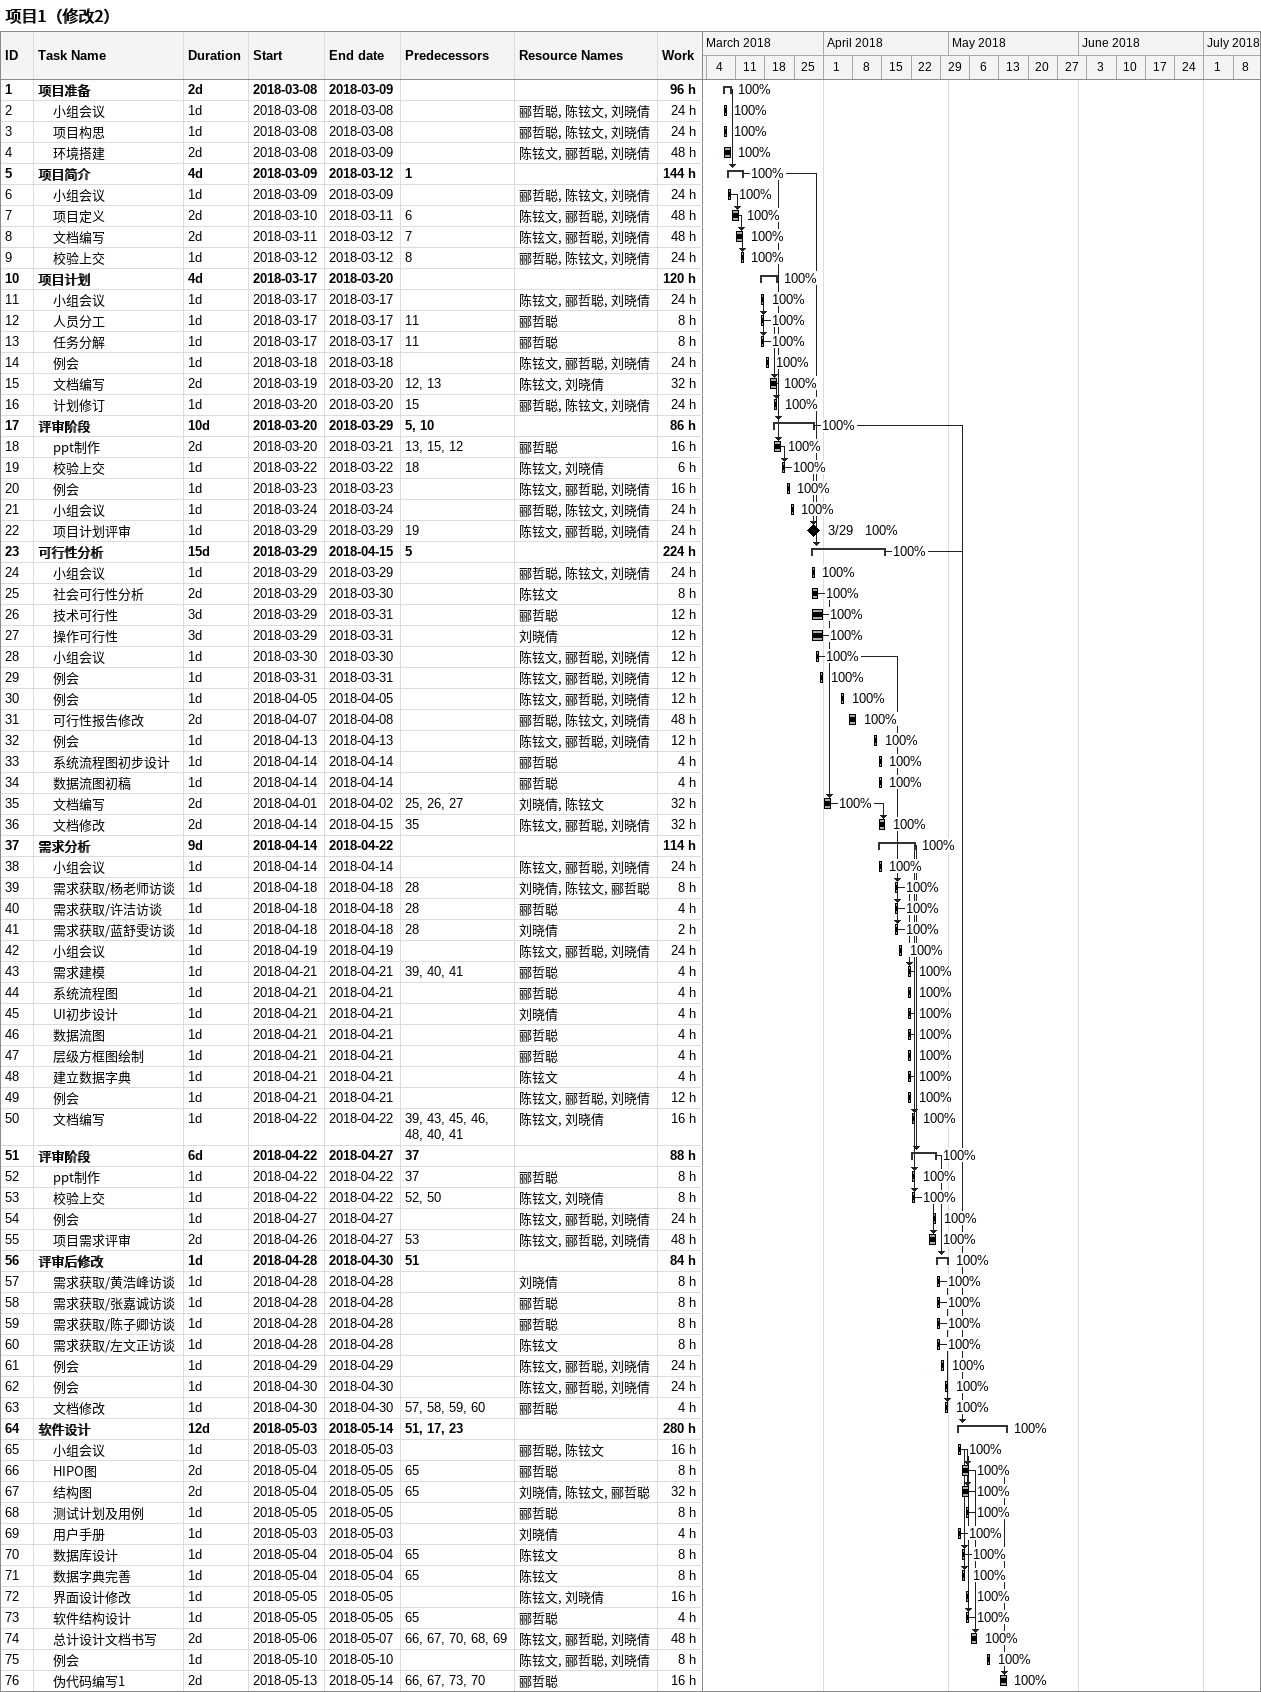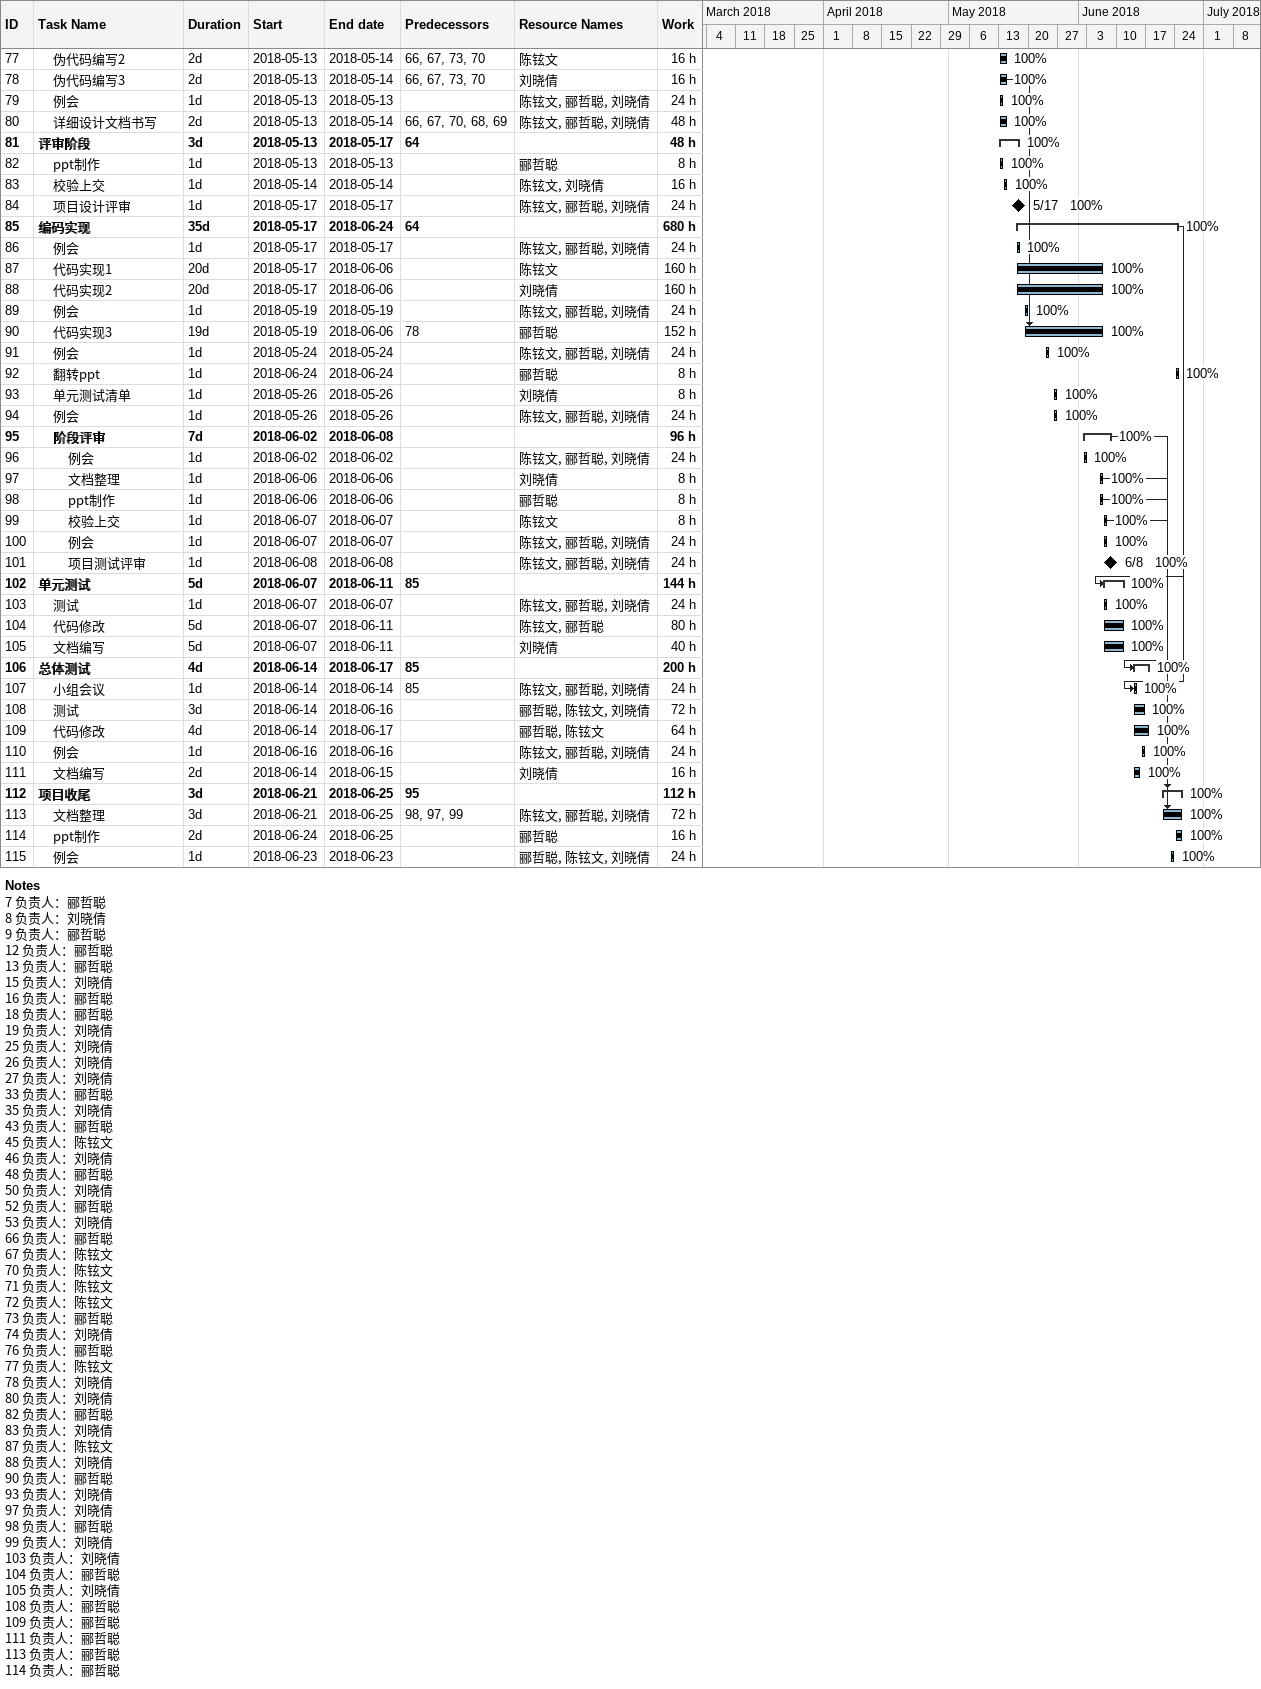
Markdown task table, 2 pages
项目1（修改2）

| ID | Level | Task | Duration | Start | Finish | Predecessors | Resources | % complete | Work (h) |
|---|---|---|---|---|---|---|---|---|---|
| 1 | 1 | **项目准备** | 2d | 2018-03-08 | 2018-03-09 |  |  | 100 | 96 |
| 2 | 2 | 小组会议 | 1d | 2018-03-08 | 2018-03-08 |  | 郦哲聪, 陈铉文, 刘晓倩 | 100 | 24 |
| 3 | 2 | 项目构思 | 1d | 2018-03-08 | 2018-03-08 |  | 郦哲聪, 陈铉文, 刘晓倩 | 100 | 24 |
| 4 | 2 | 环境搭建 | 2d | 2018-03-08 | 2018-03-09 |  | 陈铉文, 郦哲聪, 刘晓倩 | 100 | 48 |
| 5 | 1 | **项目简介** | 4d | 2018-03-09 | 2018-03-12 | 1 |  | 100 | 144 |
| 6 | 2 | 小组会议 | 1d | 2018-03-09 | 2018-03-09 |  | 郦哲聪, 陈铉文, 刘晓倩 | 100 | 24 |
| 7 | 2 | 项目定义 | 2d | 2018-03-10 | 2018-03-11 | 6 | 陈铉文, 郦哲聪, 刘晓倩 | 100 | 48 |
| 8 | 2 | 文档编写 | 2d | 2018-03-11 | 2018-03-12 | 7 | 陈铉文, 郦哲聪, 刘晓倩 | 100 | 48 |
| 9 | 2 | 校验上交 | 1d | 2018-03-12 | 2018-03-12 | 8 | 郦哲聪, 陈铉文, 刘晓倩 | 100 | 24 |
| 10 | 1 | **项目计划** | 4d | 2018-03-17 | 2018-03-20 |  |  | 100 | 120 |
| 11 | 2 | 小组会议 | 1d | 2018-03-17 | 2018-03-17 |  | 陈铉文, 郦哲聪, 刘晓倩 | 100 | 24 |
| 12 | 2 | 人员分工 | 1d | 2018-03-17 | 2018-03-17 | 11 | 郦哲聪 | 100 | 8 |
| 13 | 2 | 任务分解 | 1d | 2018-03-17 | 2018-03-17 | 11 | 郦哲聪 | 100 | 8 |
| 14 | 2 | 例会 | 1d | 2018-03-18 | 2018-03-18 |  | 陈铉文, 郦哲聪, 刘晓倩 | 100 | 24 |
| 15 | 2 | 文档编写 | 2d | 2018-03-19 | 2018-03-20 | 12, 13 | 陈铉文, 刘晓倩 | 100 | 32 |
| 16 | 2 | 计划修订 | 1d | 2018-03-20 | 2018-03-20 | 15 | 郦哲聪, 陈铉文, 刘晓倩 | 100 | 24 |
| 17 | 1 | **评审阶段** | 10d | 2018-03-20 | 2018-03-29 | 5, 10 |  | 100 | 86 |
| 18 | 2 | ppt制作 | 2d | 2018-03-20 | 2018-03-21 | 13, 15, 12 | 郦哲聪 | 100 | 16 |
| 19 | 2 | 校验上交 | 1d | 2018-03-22 | 2018-03-22 | 18 | 陈铉文, 刘晓倩 | 100 | 6 |
| 20 | 2 | 例会 | 1d | 2018-03-23 | 2018-03-23 |  | 陈铉文, 郦哲聪, 刘晓倩 | 100 | 16 |
| 21 | 2 | 小组会议 | 1d | 2018-03-24 | 2018-03-24 |  | 郦哲聪, 陈铉文, 刘晓倩 | 100 | 24 |
| 22 | 2 | 项目计划评审 | 1d | 2018-03-29 | 2018-03-29 | 19 | 陈铉文, 郦哲聪, 刘晓倩 | 100 | 24 |
| 23 | 1 | **可行性分析** | 15d | 2018-03-29 | 2018-04-15 | 5 |  | 100 | 224 |
| 24 | 2 | 小组会议 | 1d | 2018-03-29 | 2018-03-29 |  | 郦哲聪, 陈铉文, 刘晓倩 | 100 | 24 |
| 25 | 2 | 社会可行性分析 | 2d | 2018-03-29 | 2018-03-30 |  | 陈铉文 | 100 | 8 |
| 26 | 2 | 技术可行性 | 3d | 2018-03-29 | 2018-03-31 |  | 郦哲聪 | 100 | 12 |
| 27 | 2 | 操作可行性 | 3d | 2018-03-29 | 2018-03-31 |  | 刘晓倩 | 100 | 12 |
| 28 | 2 | 小组会议 | 1d | 2018-03-30 | 2018-03-30 |  | 陈铉文, 郦哲聪, 刘晓倩 | 100 | 12 |
| 29 | 2 | 例会 | 1d | 2018-03-31 | 2018-03-31 |  | 陈铉文, 郦哲聪, 刘晓倩 | 100 | 12 |
| 30 | 2 | 例会 | 1d | 2018-04-05 | 2018-04-05 |  | 陈铉文, 郦哲聪, 刘晓倩 | 100 | 12 |
| 31 | 2 | 可行性报告修改 | 2d | 2018-04-07 | 2018-04-08 |  | 郦哲聪, 陈铉文, 刘晓倩 | 100 | 48 |
| 32 | 2 | 例会 | 1d | 2018-04-13 | 2018-04-13 |  | 陈铉文, 郦哲聪, 刘晓倩 | 100 | 12 |
| 33 | 2 | 系统流程图初步设计 | 1d | 2018-04-14 | 2018-04-14 |  | 郦哲聪 | 100 | 4 |
| 34 | 2 | 数据流图初稿 | 1d | 2018-04-14 | 2018-04-14 |  | 郦哲聪 | 100 | 4 |
| 35 | 2 | 文档编写 | 2d | 2018-04-01 | 2018-04-02 | 25, 26, 27 | 刘晓倩, 陈铉文 | 100 | 32 |
| 36 | 2 | 文档修改 | 2d | 2018-04-14 | 2018-04-15 | 35 | 陈铉文, 郦哲聪, 刘晓倩 | 100 | 32 |
| 37 | 1 | **需求分析** | 9d | 2018-04-14 | 2018-04-22 |  |  | 100 | 114 |
| 38 | 2 | 小组会议 | 1d | 2018-04-14 | 2018-04-14 |  | 陈铉文, 郦哲聪, 刘晓倩 | 100 | 24 |
| 39 | 2 | 需求获取/杨老师访谈 | 1d | 2018-04-18 | 2018-04-18 | 28 | 刘晓倩, 陈铉文, 郦哲聪 | 100 | 8 |
| 40 | 2 | 需求获取/许洁访谈 | 1d | 2018-04-18 | 2018-04-18 | 28 | 郦哲聪 | 100 | 4 |
| 41 | 2 | 需求获取/蓝舒雯访谈 | 1d | 2018-04-18 | 2018-04-18 | 28 | 刘晓倩 | 100 | 2 |
| 42 | 2 | 小组会议 | 1d | 2018-04-19 | 2018-04-19 |  | 陈铉文, 郦哲聪, 刘晓倩 | 100 | 24 |
| 43 | 2 | 需求建模 | 1d | 2018-04-21 | 2018-04-21 | 39, 40, 41 | 郦哲聪 | 100 | 4 |
| 44 | 2 | 系统流程图 | 1d | 2018-04-21 | 2018-04-21 |  | 郦哲聪 | 100 | 4 |
| 45 | 2 | UI初步设计 | 1d | 2018-04-21 | 2018-04-21 |  | 刘晓倩 | 100 | 4 |
| 46 | 2 | 数据流图 | 1d | 2018-04-21 | 2018-04-21 |  | 郦哲聪 | 100 | 4 |
| 47 | 2 | 层级方框图绘制 | 1d | 2018-04-21 | 2018-04-21 |  | 郦哲聪 | 100 | 4 |
| 48 | 2 | 建立数据字典 | 1d | 2018-04-21 | 2018-04-21 |  | 陈铉文 | 100 | 4 |
| 49 | 2 | 例会 | 1d | 2018-04-21 | 2018-04-21 |  | 陈铉文, 郦哲聪, 刘晓倩 | 100 | 12 |
| 50 | 2 | 文档编写 | 1d | 2018-04-22 | 2018-04-22 | 39, 43, 45, 46, 48, 40, 41 | 陈铉文, 刘晓倩 | 100 | 16 |
| 51 | 1 | **评审阶段** | 6d | 2018-04-22 | 2018-04-27 | 37 |  | 100 | 88 |
| 52 | 2 | ppt制作 | 1d | 2018-04-22 | 2018-04-22 | 37 | 郦哲聪 | 100 | 8 |
| 53 | 2 | 校验上交 | 1d | 2018-04-22 | 2018-04-22 | 52, 50 | 陈铉文, 刘晓倩 | 100 | 8 |
| 54 | 2 | 例会 | 1d | 2018-04-27 | 2018-04-27 |  | 陈铉文, 郦哲聪, 刘晓倩 | 100 | 24 |
| 55 | 2 | 项目需求评审 | 2d | 2018-04-26 | 2018-04-27 | 53 | 陈铉文, 郦哲聪, 刘晓倩 | 100 | 48 |
| 56 | 1 | **评审后修改** | 1d | 2018-04-28 | 2018-04-30 | 51 |  | 100 | 84 |
| 57 | 2 | 需求获取/黄浩峰访谈 | 1d | 2018-04-28 | 2018-04-28 |  | 刘晓倩 | 100 | 8 |
| 58 | 2 | 需求获取/张嘉诚访谈 | 1d | 2018-04-28 | 2018-04-28 |  | 郦哲聪 | 100 | 8 |
| 59 | 2 | 需求获取/陈子卿访谈 | 1d | 2018-04-28 | 2018-04-28 |  | 郦哲聪 | 100 | 8 |
| 60 | 2 | 需求获取/左文正访谈 | 1d | 2018-04-28 | 2018-04-28 |  | 陈铉文 | 100 | 8 |
| 61 | 2 | 例会 | 1d | 2018-04-29 | 2018-04-29 |  | 陈铉文, 郦哲聪, 刘晓倩 | 100 | 24 |
| 62 | 2 | 例会 | 1d | 2018-04-30 | 2018-04-30 |  | 陈铉文, 郦哲聪, 刘晓倩 | 100 | 24 |
| 63 | 2 | 文档修改 | 1d | 2018-04-30 | 2018-04-30 | 57, 58, 59, 60 | 郦哲聪 | 100 | 4 |
| 64 | 1 | **软件设计** | 12d | 2018-05-03 | 2018-05-14 | 51, 17, 23 |  | 100 | 280 |
| 65 | 2 | 小组会议 | 1d | 2018-05-03 | 2018-05-03 |  | 郦哲聪, 陈铉文 | 100 | 16 |
| 66 | 2 | HIPO图 | 2d | 2018-05-04 | 2018-05-05 | 65 | 郦哲聪 | 100 | 8 |
| 67 | 2 | 结构图 | 2d | 2018-05-04 | 2018-05-05 | 65 | 刘晓倩, 陈铉文, 郦哲聪 | 100 | 32 |
| 68 | 2 | 测试计划及用例 | 1d | 2018-05-05 | 2018-05-05 |  | 郦哲聪 | 100 | 8 |
| 69 | 2 | 用户手册 | 1d | 2018-05-03 | 2018-05-03 |  | 刘晓倩 | 100 | 4 |
| 70 | 2 | 数据库设计 | 1d | 2018-05-04 | 2018-05-04 | 65 | 陈铉文 | 100 | 8 |
| 71 | 2 | 数据字典完善 | 1d | 2018-05-04 | 2018-05-04 | 65 | 陈铉文 | 100 | 8 |
| 72 | 2 | 界面设计修改 | 1d | 2018-05-05 | 2018-05-05 |  | 陈铉文, 刘晓倩 | 100 | 16 |
| 73 | 2 | 软件结构设计 | 1d | 2018-05-05 | 2018-05-05 | 65 | 郦哲聪 | 100 | 4 |
| 74 | 2 | 总计设计文档书写 | 2d | 2018-05-06 | 2018-05-07 | 66, 67, 70, 68, 69 | 陈铉文, 郦哲聪, 刘晓倩 | 100 | 48 |
| 75 | 2 | 例会 | 1d | 2018-05-10 | 2018-05-10 |  | 陈铉文, 郦哲聪, 刘晓倩 | 100 | 8 |
| 76 | 2 | 伪代码编写1 | 2d | 2018-05-13 | 2018-05-14 | 66, 67, 73, 70 | 郦哲聪 | 100 | 16 |
| 77 | 2 | 伪代码编写2 | 2d | 2018-05-13 | 2018-05-14 | 66, 67, 73, 70 | 陈铉文 | 100 | 16 |
| 78 | 2 | 伪代码编写3 | 2d | 2018-05-13 | 2018-05-14 | 66, 67, 73, 70 | 刘晓倩 | 100 | 16 |
| 79 | 2 | 例会 | 1d | 2018-05-13 | 2018-05-13 |  | 陈铉文, 郦哲聪, 刘晓倩 | 100 | 24 |
| 80 | 2 | 详细设计文档书写 | 2d | 2018-05-13 | 2018-05-14 | 66, 67, 70, 68, 69 | 陈铉文, 郦哲聪, 刘晓倩 | 100 | 48 |
| 81 | 1 | **评审阶段** | 3d | 2018-05-13 | 2018-05-17 | 64 |  | 100 | 48 |
| 82 | 2 | ppt制作 | 1d | 2018-05-13 | 2018-05-13 |  | 郦哲聪 | 100 | 8 |
| 83 | 2 | 校验上交 | 1d | 2018-05-14 | 2018-05-14 |  | 陈铉文, 刘晓倩 | 100 | 16 |
| 84 | 2 | 项目设计评审 | 1d | 2018-05-17 | 2018-05-17 |  | 陈铉文, 郦哲聪, 刘晓倩 | 100 | 24 |
| 85 | 1 | **编码实现** | 35d | 2018-05-17 | 2018-06-24 | 64 |  | 100 | 680 |
| 86 | 2 | 例会 | 1d | 2018-05-17 | 2018-05-17 |  | 陈铉文, 郦哲聪, 刘晓倩 | 100 | 24 |
| 87 | 2 | 代码实现1 | 20d | 2018-05-17 | 2018-06-06 |  | 陈铉文 | 100 | 160 |
| 88 | 2 | 代码实现2 | 20d | 2018-05-17 | 2018-06-06 |  | 刘晓倩 | 100 | 160 |
| 89 | 2 | 例会 | 1d | 2018-05-19 | 2018-05-19 |  | 陈铉文, 郦哲聪, 刘晓倩 | 100 | 24 |
| 90 | 2 | 代码实现3 | 19d | 2018-05-19 | 2018-06-06 | 78 | 郦哲聪 | 100 | 152 |
| 91 | 2 | 例会 | 1d | 2018-05-24 | 2018-05-24 |  | 陈铉文, 郦哲聪, 刘晓倩 | 100 | 24 |
| 92 | 2 | 翻转ppt | 1d | 2018-06-24 | 2018-06-24 |  | 郦哲聪 | 100 | 8 |
| 93 | 2 | 单元测试清单 | 1d | 2018-05-26 | 2018-05-26 |  | 刘晓倩 | 100 | 8 |
| 94 | 2 | 例会 | 1d | 2018-05-26 | 2018-05-26 |  | 陈铉文, 郦哲聪, 刘晓倩 | 100 | 24 |
| 95 | 2 | **阶段评审** | 7d | 2018-06-02 | 2018-06-08 |  |  | 100 | 96 |
| 96 | 3 | 例会 | 1d | 2018-06-02 | 2018-06-02 |  | 陈铉文, 郦哲聪, 刘晓倩 | 100 | 24 |
| 97 | 3 | 文档整理 | 1d | 2018-06-06 | 2018-06-06 |  | 刘晓倩 | 100 | 8 |
| 98 | 3 | ppt制作 | 1d | 2018-06-06 | 2018-06-06 |  | 郦哲聪 | 100 | 8 |
| 99 | 3 | 校验上交 | 1d | 2018-06-07 | 2018-06-07 |  | 陈铉文 | 100 | 8 |
| 100 | 3 | 例会 | 1d | 2018-06-07 | 2018-06-07 |  | 陈铉文, 郦哲聪, 刘晓倩 | 100 | 24 |
| 101 | 3 | 项目测试评审 | 1d | 2018-06-08 | 2018-06-08 |  | 陈铉文, 郦哲聪, 刘晓倩 | 100 | 24 |
| 102 | 1 | **单元测试** | 5d | 2018-06-07 | 2018-06-11 | 85 |  | 100 | 144 |
| 103 | 2 | 测试 | 1d | 2018-06-07 | 2018-06-07 |  | 陈铉文, 郦哲聪, 刘晓倩 | 100 | 24 |
| 104 | 2 | 代码修改 | 5d | 2018-06-07 | 2018-06-11 |  | 陈铉文, 郦哲聪 | 100 | 80 |
| 105 | 2 | 文档编写 | 5d | 2018-06-07 | 2018-06-11 |  | 刘晓倩 | 100 | 40 |
| 106 | 1 | **总体测试** | 4d | 2018-06-14 | 2018-06-17 | 85 |  | 100 | 200 |
| 107 | 2 | 小组会议 | 1d | 2018-06-14 | 2018-06-14 | 85 | 陈铉文, 郦哲聪, 刘晓倩 | 100 | 24 |
| 108 | 2 | 测试 | 3d | 2018-06-14 | 2018-06-16 |  | 郦哲聪, 陈铉文, 刘晓倩 | 100 | 72 |
| 109 | 2 | 代码修改 | 4d | 2018-06-14 | 2018-06-17 |  | 郦哲聪, 陈铉文 | 100 | 64 |
| 110 | 2 | 例会 | 1d | 2018-06-16 | 2018-06-16 |  | 陈铉文, 郦哲聪, 刘晓倩 | 100 | 24 |
| 111 | 2 | 文档编写 | 2d | 2018-06-14 | 2018-06-15 |  | 刘晓倩 | 100 | 16 |
| 112 | 1 | **项目收尾** | 3d | 2018-06-21 | 2018-06-25 | 95 |  | 100 | 112 |
| 113 | 2 | 文档整理 | 3d | 2018-06-21 | 2018-06-25 | 98, 97, 99 | 陈铉文, 郦哲聪, 刘晓倩 | 100 | 72 |
| 114 | 2 | ppt制作 | 2d | 2018-06-24 | 2018-06-25 |  | 郦哲聪 | 100 | 16 |
| 115 | 2 | 例会 | 1d | 2018-06-23 | 2018-06-23 |  | 郦哲聪, 陈铉文, 刘晓倩 | 100 | 24 |

Notes
- 7: 负责人：郦哲聪
- 8: 负责人：刘晓倩
- 9: 负责人：郦哲聪
- 12: 负责人：郦哲聪
- 13: 负责人：郦哲聪
- 15: 负责人：刘晓倩
- 16: 负责人：郦哲聪
- 18: 负责人：郦哲聪
- 19: 负责人：刘晓倩
- 25: 负责人：刘晓倩
- 26: 负责人：刘晓倩
- 27: 负责人：刘晓倩
- 33: 负责人：郦哲聪
- 35: 负责人：刘晓倩
- 43: 负责人：郦哲聪
- 45: 负责人：陈铉文
- 46: 负责人：刘晓倩
- 48: 负责人：郦哲聪
- 50: 负责人：刘晓倩
- 52: 负责人：郦哲聪
- 53: 负责人：刘晓倩
- 66: 负责人：郦哲聪
- 67: 负责人：陈铉文
- 70: 负责人：陈铉文
- 71: 负责人：陈铉文
- 72: 负责人：陈铉文
- 73: 负责人：郦哲聪
- 74: 负责人：刘晓倩
- 76: 负责人：郦哲聪
- 77: 负责人：陈铉文
- 78: 负责人：刘晓倩
- 80: 负责人：刘晓倩
- 82: 负责人：郦哲聪
- 83: 负责人：刘晓倩
- 87: 负责人：陈铉文
- 88: 负责人：刘晓倩
- 90: 负责人：郦哲聪
- 93: 负责人：刘晓倩
- 97: 负责人：刘晓倩
- 98: 负责人：郦哲聪
- 99: 负责人：刘晓倩
- 103: 负责人：刘晓倩
- 104: 负责人：郦哲聪
- 105: 负责人：刘晓倩
- 108: 负责人：郦哲聪
- 109: 负责人：郦哲聪
- 111: 负责人：郦哲聪
- 113: 负责人：郦哲聪
- 114: 负责人：郦哲聪
